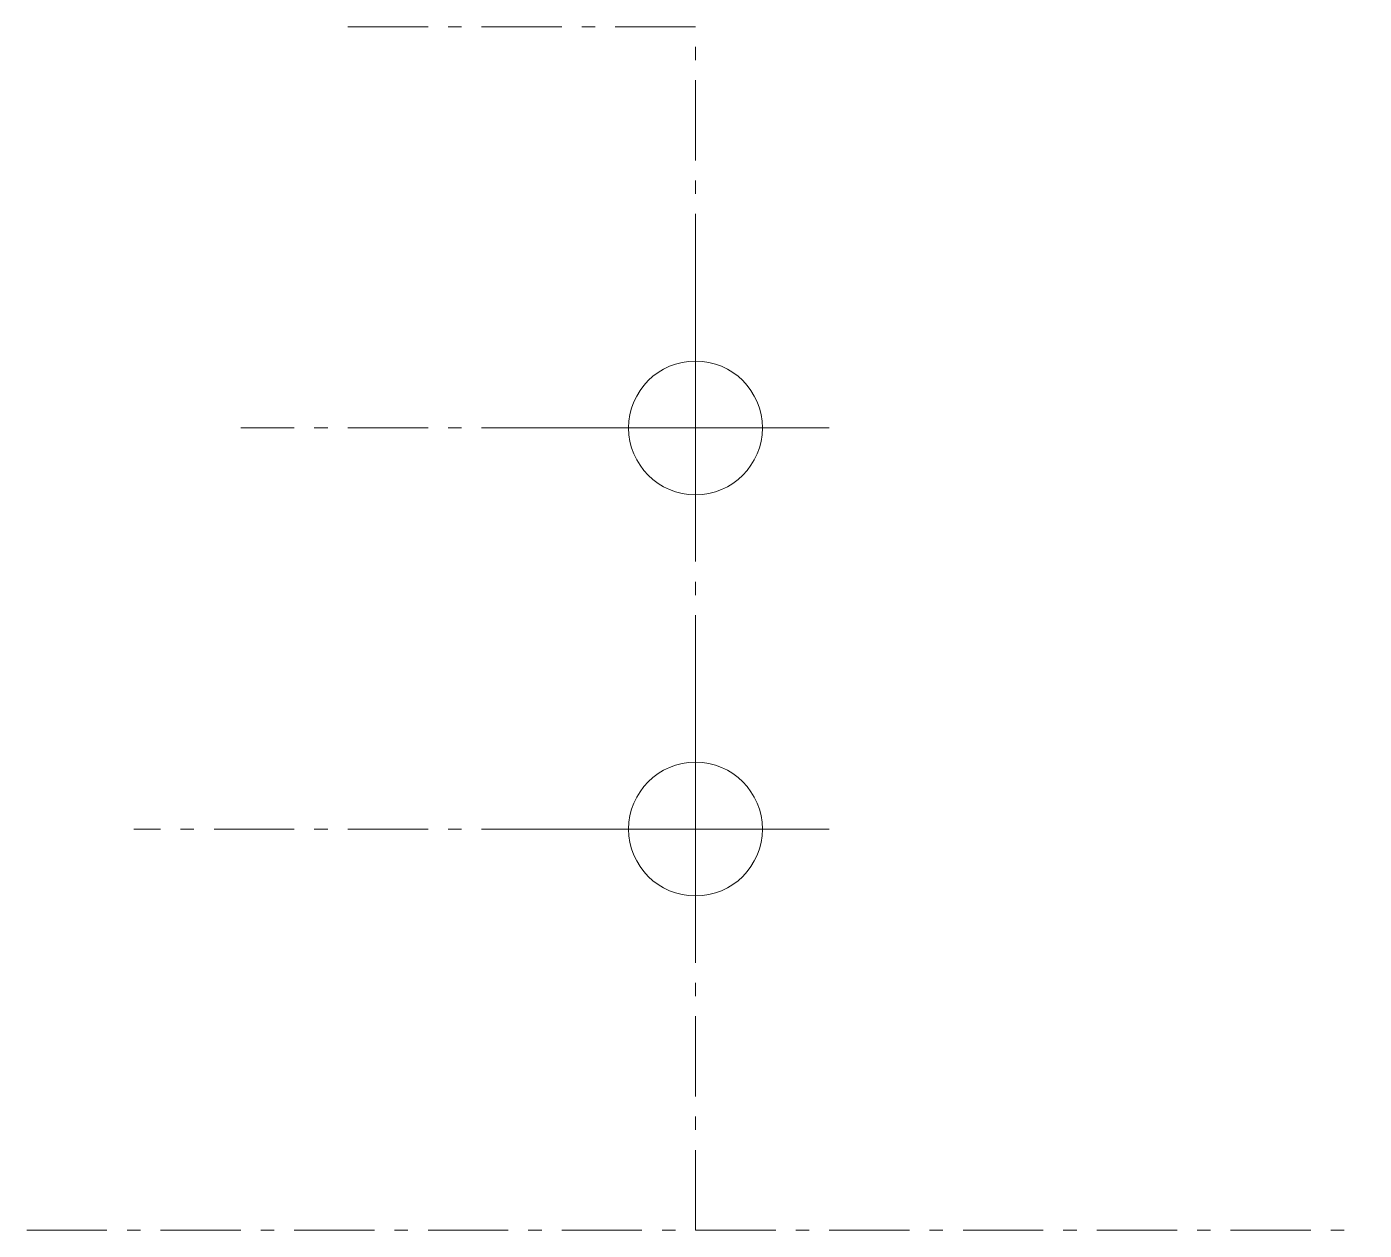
# Model space of a CAD drawing. Header units: centimetres. Extents: x 10 to 20, y 5 to 14.
import ezdxf

# ---------------------------------------------------------------- set-up
doc = ezdxf.new("R2010")
doc.units = ezdxf.units.CM
doc.header["$PDMODE"] = 34
doc.header["$PDSIZE"] = -3
doc.linetypes.add('ACAD_ISO10W100', pattern=[18, 12, -3, 0, -3])
doc.layers.add('linii de ajutor', color=131, linetype='ACAD_ISO10W100', lineweight=20)

msp = doc.modelspace()

# ---------------------------------------------------------------- linework, layer by layer
at = {"layer": 'linii de ajutor', "ltscale": 0.05}
for p, q in [((15, 14), (12.4, 14)), ((15, 5), (15, 14)), ((15, 11), (11.6, 11)), ((15, 8), (10.8, 8)), ((10, 5), (20, 5))]:
    msp.add_line(p, q, dxfattribs=at)
at = {"layer": 'linii de ajutor'}
for p in [(15, 11), (15, 8)]:
    msp.add_point(p, dxfattribs=at)

doc.saveas('drawing.dxf')
